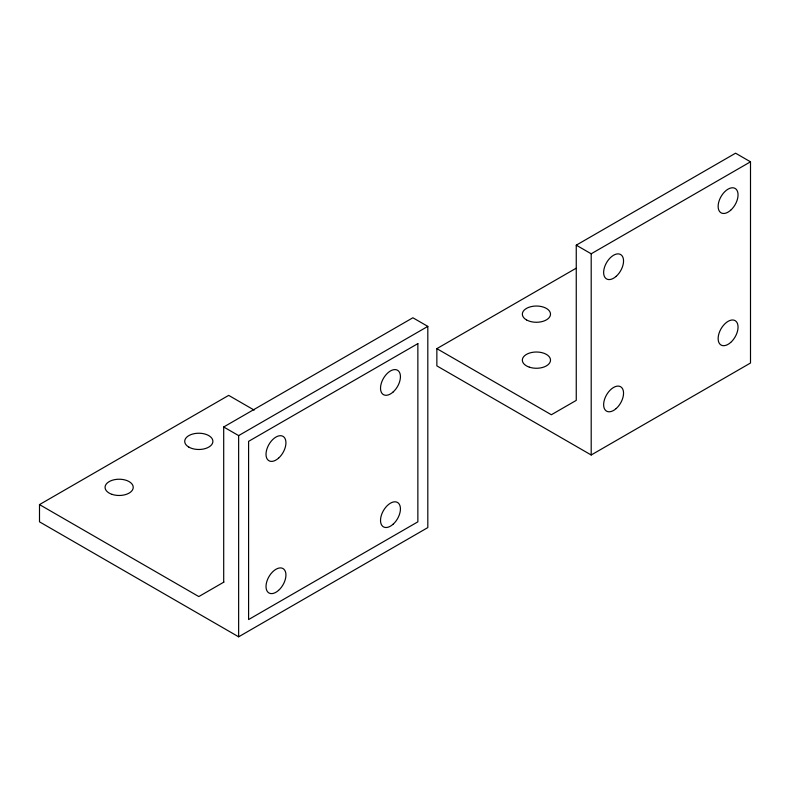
<?xml version="1.0" encoding="UTF-8"?>
<svg xmlns="http://www.w3.org/2000/svg" width="790" height="790" viewBox="0 0 790 790"><rect width="100%" height="100%" fill="white"/><g stroke="black" fill="none" stroke-linecap="round" stroke-linejoin="round"><path stroke-width="1.19" d="M223.698 582.2L223.698 426.985L412.874 317.768L427.815 326.389L427.815 527.592L238.639 636.809L39.5 521.835L39.5 504.593L228.675 395.375L254.163 410.089M223.698 426.985L238.639 435.606L427.815 326.389M436.86 348.647L551.361 414.75L576.256 400.382L576.256 245.167L735.569 153.191L750.5 161.812L750.5 363.015L591.197 454.991L436.86 365.889L436.86 348.647L575.989 268.314M576.256 245.167L591.197 253.788L750.5 161.812M223.906 582.082L198.804 596.569L39.5 504.593M591.197 253.788L591.197 454.991M238.639 435.606L238.639 636.809M417.861 343.63L248.593 441.353L248.593 619.558L417.861 521.835L417.861 343.63M616.17 276.342A14.082 8.127 -60 0 0 620.634 254.528A14.082 8.127 -60 0 0 603.975 269.301A14.082 8.127 -60 0 0 616.17 276.342M730.671 210.239A14.082 8.127 -60 0 0 735.135 188.425A14.082 8.127 -60 0 0 718.475 203.198A14.082 8.127 -60 0 0 730.671 210.239M730.671 342.455A14.082 8.127 -60 0 0 735.135 320.641A14.082 8.127 -60 0 0 718.475 335.414A14.082 8.127 -60 0 0 730.671 342.455M616.17 408.558A14.082 8.127 -60 0 0 620.634 386.745A14.082 8.127 -60 0 0 603.975 401.518A14.082 8.127 -60 0 0 616.17 408.558M529.389 367.182A14.082 8.127 0 0 0 550.512 360.141A14.082 8.127 0 0 0 529.389 353.1A14.082 8.127 0 0 0 529.389 367.182M526.476 319.901A14.082 8.127 0 0 0 550.028 316.257A14.082 8.127 0 0 0 532.786 306.303A14.082 8.127 0 0 0 526.476 319.901M278.554 590.377A14.082 8.127 -60 0 0 283.018 568.563A14.082 8.127 -60 0 0 266.358 583.336A14.082 8.127 -60 0 0 278.554 590.377M393.055 392.057A14.082 8.127 -60 0 0 397.518 370.243A14.082 8.127 -60 0 0 380.859 385.016A14.082 8.127 -60 0 0 393.055 392.057M393.055 524.274A14.082 8.127 -60 0 0 397.518 502.46A14.082 8.127 -60 0 0 380.859 517.233A14.082 8.127 -60 0 0 393.055 524.274M278.554 458.161A14.082 8.127 -60 0 0 283.018 436.347A14.082 8.127 -60 0 0 266.358 451.12A14.082 8.127 -60 0 0 278.554 458.161M112.111 494.392A14.082 8.127 0 0 0 133.233 487.351A14.082 8.127 0 0 0 112.111 480.31A14.082 8.127 0 0 0 112.111 494.392M188.85 447.11A14.082 8.127 0 0 0 212.411 443.466A14.082 8.127 0 0 0 195.16 433.503A14.082 8.127 0 0 0 188.85 447.11"/></g></svg>
